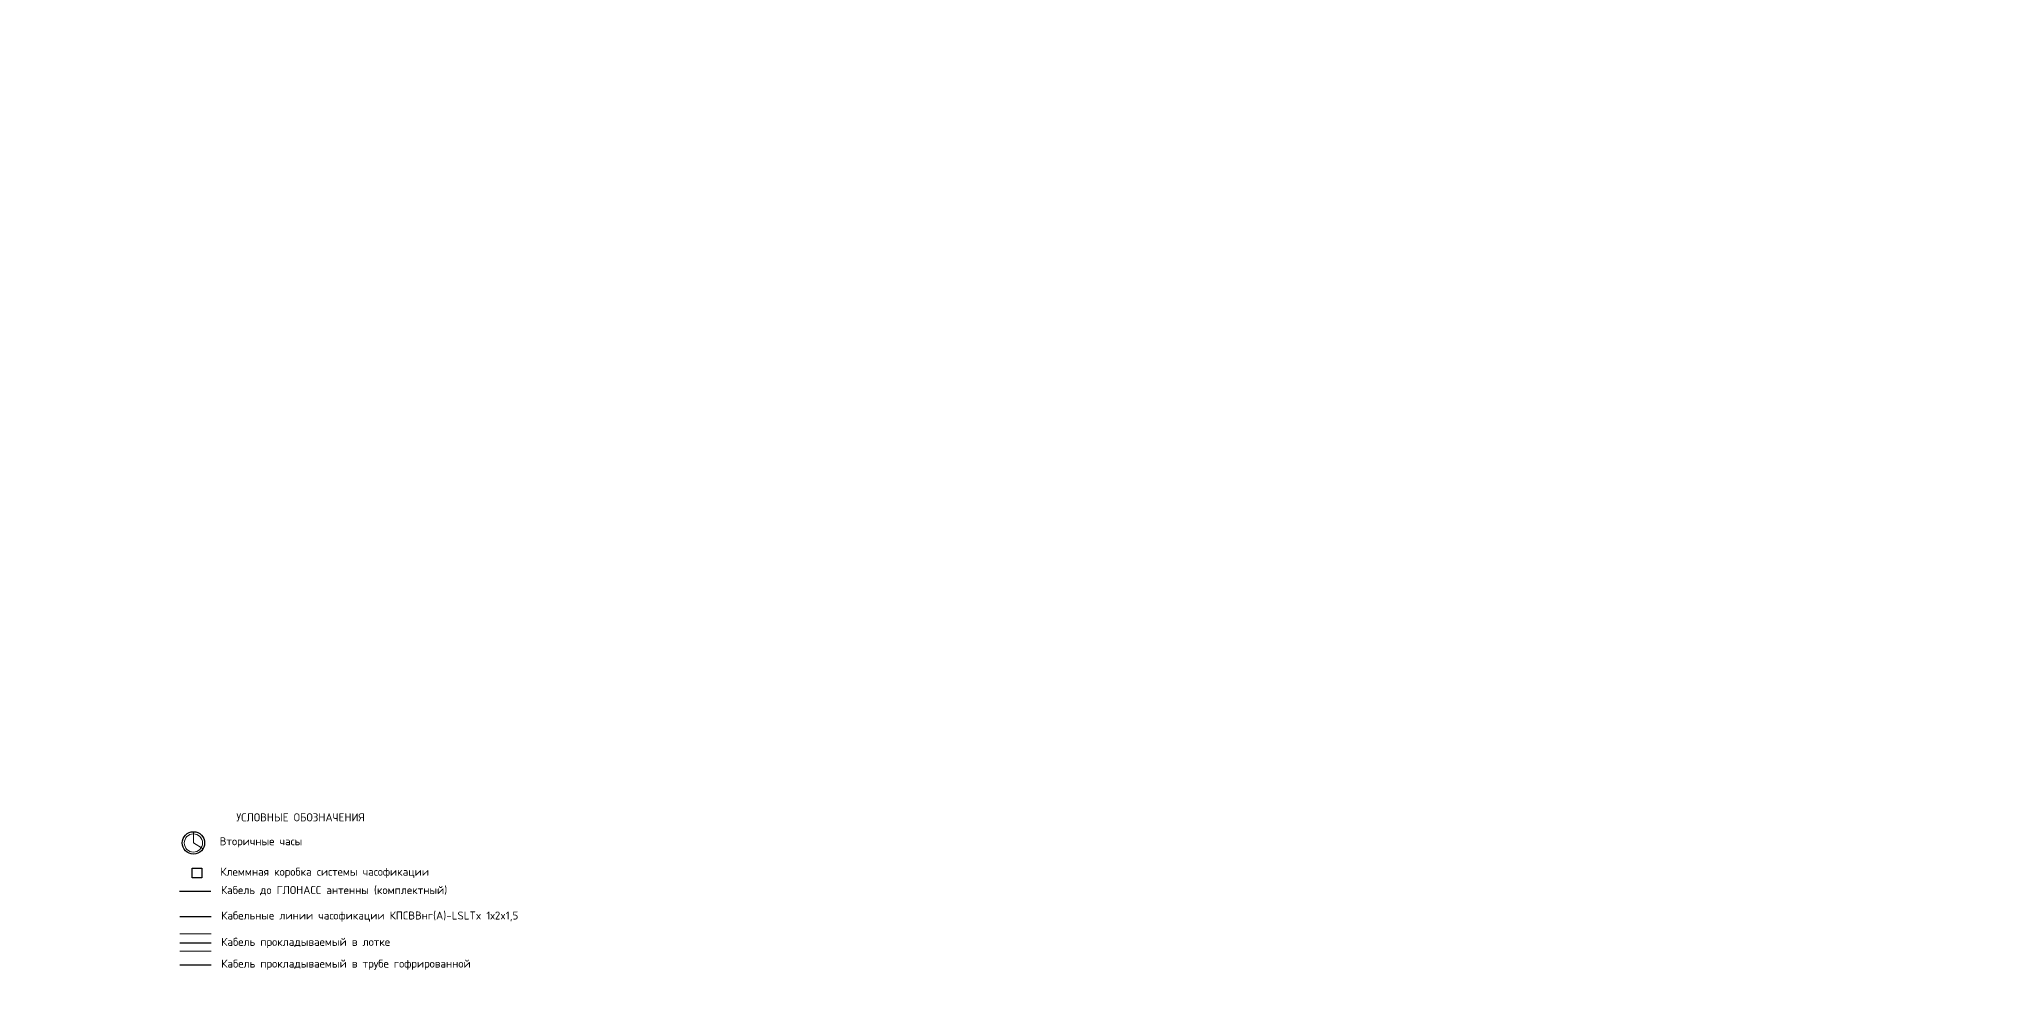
# Model space of a CAD drawing. Extents: x 69291107 to 70108111, y -33487476 to -33099794.
# Drawn here: x 69884588 to 69945854, y -33157465 to -33128391 of the extents above; entities that cross this region are included whole.
import ezdxf
from ezdxf import colors
from ezdxf.entities.mleader import LeaderData, LeaderLine
from ezdxf.math import Vec2, Vec3

# ---------------------------------------------------------------- set-up
doc = ezdxf.new("R2010")
doc.units = 0
doc.header["$LTSCALE"] = 100
doc.set_wipeout_variables(frame=1)
doc.layers.add('СС. Текст', color=7, linetype='Continuous')
for name, color, linetype, lineweight in [('СС_ЗВ_Кабель', 1, 'Continuous', 30), ('СС_СКК_Лоток', 170, 'Continuous', 25), ('СС_ЭЧС_Кабель', 180, 'Continuous', 30), ('СС_ЭЧС_Оборудование', 180, 'Continuous', 30)]:
    doc.layers.add(name, color=color, linetype=linetype, lineweight=lineweight)
doc.styles.add('ICOCPEUR', font='isocpeur.ttf')
doc.linetypes.add('Kabl_in_Tube', pattern='A,10,[133,ltypeshp.shx,S=1,R=0,X=0,Y=0],10', length=20)

# ---------------------------------------------------------------- blocks, each defined once
blk = doc.blocks.new('ЧС1')
blk.add_wipeout([(35829, 16235), (35936, 16366), (36085, 16430), (36274, 16411), (36386, 16339), (36480, 16187), (36483, 15992), (36404, 15849), (36282, 15763), (36146, 15735), (35976, 15779), (35854, 15892), (35796, 16064), (35805, 16166)])
at = {"linetype": 'Continuous', "lineweight": 0}
for p, q in [((36146, 16435), (36146, 16085)), ((36146, 16085), (36446, 15906))]:
    blk.add_line(p, q, dxfattribs=at)
at = {"linetype": 'Continuous', "lineweight": 30}
blk.add_circle((36146, 16085), 350, dxfattribs=at)
at = {"lineweight": 0, "ltscale": 100}
blk.add_circle((36146, 16085), 285, dxfattribs=at)
blk = doc.blocks.new('Коробка коммутац')
at = {"layer": 'СС_ЭЧС_Оборудование', "color": 18, "true_color": 0x000000}
for p, q in [((0, 295, -1), (299, 295)), ((0, 0), (0, 295, -1)), ((299, 0), (0, 0)), ((299, 295), (299, 0))]:
    blk.add_line(p, q, dxfattribs=at)

msp = doc.modelspace()

# ---------------------------------------------------------------- linework, layer by layer
at = {"layer": 'СС_ЗВ_Кабель', "color": 5}
msp.add_line((69888982, -33156628), (69889960, -33156628), dxfattribs=at)
at = {"layer": 'СС_ЗВ_Кабель', "color": 5, "linetype": 'Kabl_in_Tube', "ltscale": 0.5}
msp.add_line((69888982, -33157307), (69889960, -33157307), dxfattribs=at)
at = {"layer": 'СС_СКК_Лоток', "color": 18, "lineweight": 20, "true_color": 0x000000}
for p, q in [((69889960, -33156342), (69888982, -33156342)), ((69889960, -33156882), (69888982, -33156882))]:
    msp.add_line(p, q, dxfattribs=at)
at = {"layer": 'СС_ЭЧС_Кабель', "color": 3}
msp.add_line((69888975, -33155008), (69889952, -33155008), dxfattribs=at)
at = {"layer": 'СС_ЭЧС_Кабель', "color": 5}
msp.add_line((69888981, -33155804), (69889959, -33155804), dxfattribs=at)

# ---------------------------------------------------------------- block references
at = {"layer": 'СС_ЭЧС_Кабель'}
msp.add_blockref('Коробка коммутац', (69889371, -33154590), dxfattribs=at)
at = {"layer": 'СС_ЭЧС_Оборудование'}
msp.add_blockref('ЧС1', (69853261, -33169587, 0), dxfattribs=at)

# ---------------------------------------------------------------- texts
at = {"layer": 'СС. Текст', "insert": (69889902, -33152577, 0), "char_height": 250, "width": 5705.29, "attachment_point": 1, "style": 'ICOCPEUR'}
msp.add_mtext('\\pxi-2,l2,sm1.5,qc,t3;УСЛОВНЫЕ ОБОЗНАЧЕНИЯ', dxfattribs=at)
at = {"layer": 'СС. Текст', "char_height": 250, "attachment_point": 1, "style": 'ICOCPEUR'}
for s, insert in [('\\pxi-2,l2,sm1.5,t3; Вторичные часы', (69890068, -33153325, 0)), ('\\pxi-2,l2,sm1.5,t3; Клеммная коробка системы часофикации', (69890088, -33154276, 0))]:
    msp.add_mtext(s, dxfattribs=dict(at, insert=insert))
for s, width, insert in [('Кабель до ГЛОНАСС антенны (комплектный)', 8635.09, (69890268, -33154848, 0)), ('Кабельные линии часофикации КПСВВнг(А)-LSLTx 1х2x1,5', 9833.1, (69890274, -33155644, 0)), ('Кабель прокладываемый в лотке', 11279.86, (69890275, -33156468, 0)), ('Кабель прокладываемый в трубе гофрированной', 11279.86, (69890275, -33157147, 0))]:
    msp.add_mtext_dynamic_manual_height_columns(s, width=width, gutter_width=1, heights=[0], dxfattribs=dict(at, insert=insert))

# ---------------------------------------------------------------- leaders
at = {"layer": 'СС. Текст', "lineweight": 0}
ml = msp.add_multileader_mtext('Standard', dxfattribs=at)
ml.set_content('{\\fISOCPEUR|b0|i1|c204|p34;\\C256;Датчик ГЛОНАСС СВР-07.011\\Pна отм.+6.100 }', color=7, style='ICOCPEUR')
ml.set_leader_properties(color=256)
ml.build(insert=Vec2(0, 0))
ml.multileader.update_dxf_attribs({"text_left_attachment_type": 6, "text_right_attachment_type": 6, "dogleg_length": 0.1, "arrow_head_size": 0, "scale": 100})
ctx = ml.context
ctx.base_point, ctx.scale, ctx.char_height, ctx.arrow_head_size, ctx.landing_gap_size, ctx.plane_origin = Vec3(69690283, -33128883), 100, 250, 0, 0, Vec3(69692018, -33131865)
ctx.left_attachment, ctx.right_attachment = 6, 6
notes = []
notes.append((ctx, [(0, (1, 1, 0), (69690273, -33128883), (1, 0), 10, [(0, [(69688188, -33128391)], 0, [])])]))
ctx.mtext.insert, ctx.mtext.width, ctx.mtext.flow_direction = Vec3(69690283, -33128583), 4178.28, 5
for ctx, leaders in notes:
    for number, flags, end, landing, length, lines in leaders:
        leader = LeaderData()
        leader.index, (leader.has_last_leader_line, leader.has_dogleg_vector, leader.attachment_direction) = number, flags
        leader.last_leader_point, leader.dogleg_vector, leader.dogleg_length = Vec3(end), Vec3(landing), length
        for number, points, colour, breaks in lines:
            line = LeaderLine()
            line.index, line.vertices, line.color, line.breaks = number, Vec3.list(points), colors.encode_raw_color(colour), breaks
            leader.lines.append(line)
        ctx.leaders.append(leader)

doc.saveas('drawing.dxf')
